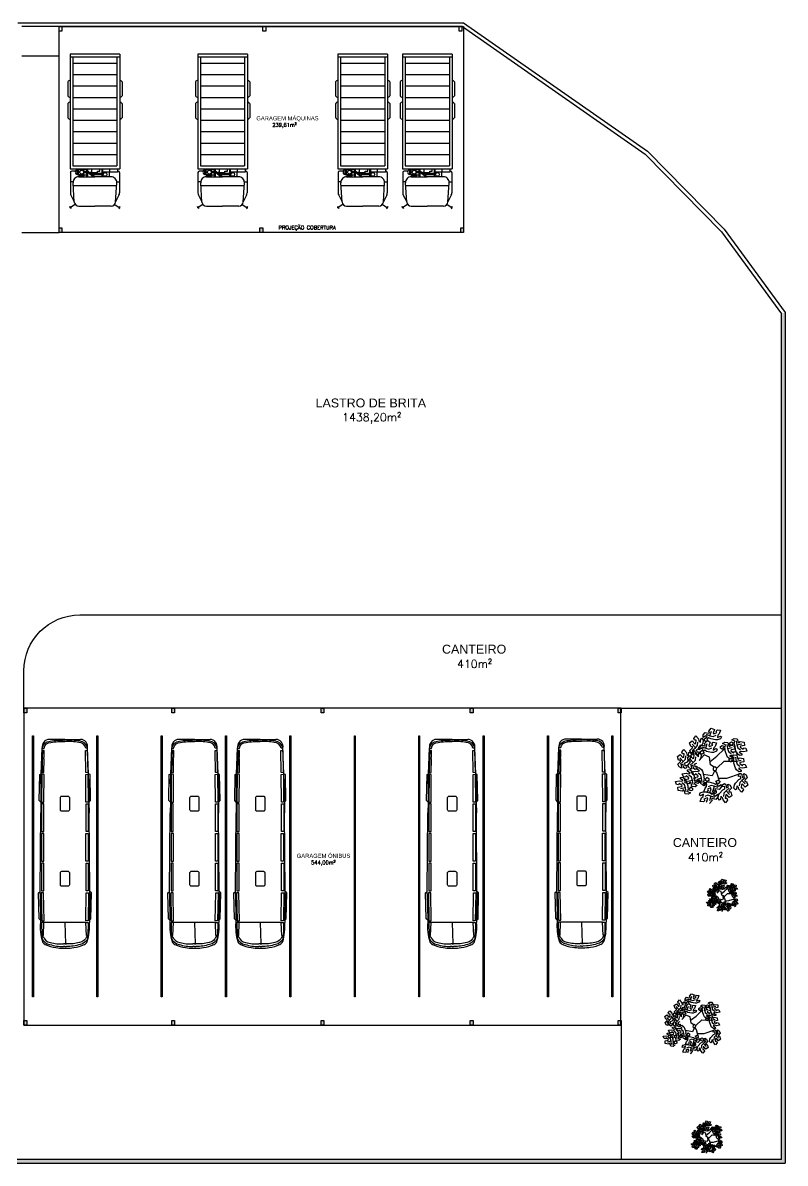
# Model space of a CAD drawing. Header units: millimetres. Extents: x 357 to 945, y 547 to 720.
# Drawn here: x 903.8 to 944.6, y 611.9 to 673 of the extents above; entities that cross this region are included whole.
import ezdxf

# ---------------------------------------------------------------- set-up
doc = ezdxf.new("R2010")
doc.units = ezdxf.units.MM
doc.layers.add('ABASE', color=254, linetype='Continuous')
doc.layers.add('AL_MOBILIARIO', color=8, linetype='Continuous')
doc.styles.add('GA RO 1_50', font='romans.shx', dxfattribs={"height": 0.09})
doc.styles.add('T80-50', font='sanss___.ttf', dxfattribs={"height": 0.1})

# ---------------------------------------------------------------- blocks, each defined once
blk = doc.blocks.new('arv7p')
at = {"color": 0}
for p, q in [((109.759, -13.507), (109.862, -13.37)), ((109.862, -13.37), (109.998, -13.53)), ((110.249, -13.319), (110.352, -13.184)), ((110.254, -13.457), (110.249, -13.319)), ((110.396, -13.362), (110.254, -13.457)), ((110.333, -13.537), (110.475, -13.427)), ((110.352, -13.184), (110.53, -13.229)), ((110.475, -13.427), (110.396, -13.362)), ((110.409, -13.286), (110.619, -13.363)), ((110.53, -13.229), (110.591, -13.2)), ((110.549, -13.114), (110.69, -12.957)), ((110.591, -13.2), (110.549, -13.114)), ((110.549, -13.114), (110.549, -13.114)), ((110.619, -13.363), (110.695, -13.111)), ((110.619, -13.363), (110.782, -13.406)), ((110.69, -12.957), (110.854, -13.032)), ((110.782, -13.406), (110.949, -13.335)), ((110.854, -13.032), (110.784, -13.23)), ((110.784, -13.23), (110.824, -13.269)), ((110.824, -13.269), (110.991, -13.198)), ((110.95, -13.128), (111.016, -13.045)), ((110.991, -13.198), (110.95, -13.128)), ((111.042, -13.339), (111.015, -13.461)), ((111.015, -13.461), (111.174, -13.381)), ((111.016, -13.045), (111.186, -13.067)), ((111.116, -13.264), (111.042, -13.339)), ((111.186, -13.067), (111.116, -13.264)), ((111.174, -13.381), (111.237, -13.415)), ((111.237, -13.415), (111.187, -13.528)), ((109.519, -13.745), (109.666, -13.641)), ((109.584, -13.946), (109.519, -13.745)), ((109.546, -14.152), (109.674, -14.019)), ((109.68, -13.953), (109.584, -13.946)), ((109.584, -13.946), (109.584, -13.946)), ((109.835, -14.009), (109.655, -13.818)), ((109.664, -14.153), (109.835, -14.009)), ((109.666, -13.641), (109.802, -13.8)), ((109.674, -14.019), (109.68, -13.953)), ((109.797, -13.606), (109.759, -13.507)), ((109.878, -13.606), (109.797, -13.606)), ((109.802, -13.8), (109.857, -13.785)), ((109.835, -14.009), (109.954, -13.89)), ((109.857, -13.785), (109.878, -13.606)), ((110.002, -14.063), (109.898, -14.112)), ((109.954, -13.89), (109.976, -13.71)), ((109.998, -13.53), (110.025, -13.632)), ((110.18, -13.862), (110.002, -14.063)), ((110.024, -13.99), (110.127, -13.855)), ((110.029, -14.129), (110.024, -13.99)), ((110.025, -13.632), (110.118, -13.715)), ((110.172, -14.034), (110.029, -14.129)), ((110.118, -13.715), (110.128, -13.538)), ((110.127, -13.855), (110.305, -13.9)), ((110.128, -13.538), (110.188, -13.501)), ((110.251, -14.098), (110.172, -14.034)), ((110.238, -13.771), (110.18, -13.862)), ((110.184, -13.957), (110.395, -14.034)), ((110.188, -13.501), (110.262, -13.601)), ((110.262, -13.601), (110.238, -13.771)), ((110.305, -13.9), (110.366, -13.871)), ((110.324, -13.785), (110.465, -13.628)), ((110.366, -13.871), (110.324, -13.785)), ((110.324, -13.785), (110.324, -13.785)), ((110.329, -13.637), (110.333, -13.537)), ((110.408, -13.686), (110.329, -13.637)), ((110.333, -13.537), (110.333, -13.537)), ((110.395, -14.034), (110.471, -13.783)), ((110.395, -14.034), (110.558, -14.078)), ((110.529, -13.628), (110.408, -13.686)), ((110.562, -13.468), (110.456, -13.541)), ((110.456, -13.541), (110.529, -13.628)), ((110.465, -13.628), (110.629, -13.703)), ((110.558, -14.078), (110.724, -14.007)), ((110.629, -13.703), (110.559, -13.901)), ((110.559, -13.901), (110.599, -13.941)), ((110.656, -13.534), (110.562, -13.468)), ((110.599, -13.941), (110.766, -13.87)), ((110.919, -13.588), (110.656, -13.534)), ((110.725, -13.799), (110.791, -13.717)), ((110.766, -13.87), (110.725, -13.799)), ((110.817, -14.01), (110.79, -14.132)), ((110.79, -14.132), (110.949, -14.053)), ((110.791, -13.717), (110.961, -13.738)), ((110.891, -13.935), (110.817, -14.01)), ((110.961, -13.738), (110.891, -13.935)), ((111.027, -13.592), (110.919, -13.588)), ((110.949, -14.053), (111.012, -14.086)), ((110.988, -14.459), (111.394, -14.059)), ((111.187, -13.528), (111.027, -13.592)), ((111.174, -14.027), (111.177, -13.935)), ((111.284, -14.103), (111.174, -14.027)), ((111.177, -13.935), (111.265, -13.889)), ((111.265, -13.889), (111.265, -13.889)), ((111.265, -13.889), (111.432, -13.957)), ((111.323, -13.997), (111.284, -14.103)), ((111.294, -13.78), (111.412, -13.706)), ((111.448, -13.856), (111.294, -13.78)), ((111.439, -14.052), (111.323, -13.997)), ((111.412, -13.706), (111.58, -13.728)), ((111.429, -14.167), (111.439, -14.052)), ((111.432, -13.957), (111.448, -13.856)), ((111.521, -13.829), (111.56, -14.049)), ((111.56, -14.049), (111.815, -13.989)), ((111.56, -14.049), (111.603, -14.212)), ((111.58, -13.728), (111.631, -13.905)), ((111.631, -13.905), (111.686, -13.943)), ((111.677, -13.829), (111.68, -13.736)), ((111.787, -13.905), (111.677, -13.829)), ((111.68, -13.736), (111.768, -13.69)), ((111.686, -13.943), (111.74, -13.864)), ((111.74, -13.864), (111.74, -13.864)), ((111.74, -13.864), (111.946, -13.908)), ((111.768, -13.69), (111.768, -13.69)), ((111.768, -13.69), (111.935, -13.758)), ((111.826, -13.799), (111.787, -13.905)), ((111.797, -13.581), (111.915, -13.508)), ((111.951, -13.657), (111.797, -13.581)), ((111.942, -13.853), (111.826, -13.799)), ((111.915, -13.508), (112.083, -13.529)), ((111.932, -13.968), (111.942, -13.853)), ((112.017, -14.223), (111.932, -13.968)), ((111.935, -13.758), (111.951, -13.657)), ((111.946, -13.908), (111.963, -14.087)), ((112.024, -13.63), (112.062, -13.85)), ((112.062, -13.85), (112.318, -13.791)), ((112.062, -13.85), (112.106, -14.014)), ((112.083, -13.529), (112.134, -13.706)), ((112.106, -14.014), (112.251, -14.123)), ((112.134, -13.706), (112.189, -13.744)), ((112.189, -13.744), (112.243, -13.665)), ((112.243, -13.665), (112.243, -13.665)), ((112.243, -13.665), (112.449, -13.709)), ((112.26, -13.927), (112.245, -13.981)), ((112.245, -13.981), (112.39, -14.09)), ((112.466, -13.888), (112.26, -13.927)), ((112.39, -14.09), (112.431, -14.019)), ((112.431, -14.019), (112.535, -14.036)), ((112.449, -13.709), (112.466, -13.888)), ((112.535, -14.036), (112.602, -14.193)), ((108.875, -14.475), (109.021, -14.371)), ((108.94, -14.676), (108.875, -14.475)), ((109.035, -14.683), (108.94, -14.676)), ((108.94, -14.676), (108.94, -14.676)), ((109.19, -14.739), (109.011, -14.548)), ((109.021, -14.371), (109.158, -14.53)), ((109.114, -14.237), (109.217, -14.101)), ((109.152, -14.336), (109.114, -14.237)), ((109.234, -14.336), (109.152, -14.336)), ((109.158, -14.53), (109.212, -14.516)), ((109.19, -14.739), (109.31, -14.62)), ((109.212, -14.516), (109.234, -14.336)), ((109.217, -14.101), (109.353, -14.26)), ((109.31, -14.62), (109.332, -14.44)), ((109.353, -14.26), (109.381, -14.362)), ((109.536, -14.592), (109.357, -14.793)), ((109.381, -14.362), (109.473, -14.446)), ((109.41, -14.528), (109.556, -14.424)), ((109.475, -14.729), (109.41, -14.528)), ((109.473, -14.446), (109.484, -14.269)), ((109.484, -14.269), (109.544, -14.231)), ((109.593, -14.501), (109.536, -14.592)), ((109.544, -14.231), (109.617, -14.331)), ((109.612, -14.308), (109.546, -14.152)), ((109.725, -14.792), (109.546, -14.601)), ((109.556, -14.424), (109.693, -14.583)), ((109.617, -14.331), (109.593, -14.501)), ((109.734, -14.373), (109.612, -14.308)), ((109.649, -14.29), (109.753, -14.154)), ((109.687, -14.389), (109.649, -14.29)), ((109.769, -14.389), (109.687, -14.389)), ((109.693, -14.583), (109.747, -14.568)), ((109.819, -14.166), (109.723, -14.202)), ((109.723, -14.202), (109.734, -14.373)), ((109.725, -14.792), (109.845, -14.673)), ((109.747, -14.568), (109.769, -14.389)), ((109.753, -14.154), (109.888, -14.313)), ((109.843, -14.344), (109.819, -14.166)), ((109.927, -14.398), (109.843, -14.344)), ((109.843, -14.344), (109.843, -14.344)), ((109.845, -14.673), (109.867, -14.493)), ((109.888, -14.313), (109.916, -14.415)), ((109.898, -14.112), (109.908, -14.24)), ((109.908, -14.24), (110.02, -14.221)), ((109.916, -14.415), (110.008, -14.498)), ((110.009, -14.354), (109.927, -14.398)), ((110.008, -14.498), (110.019, -14.321)), ((110.02, -14.221), (110.009, -14.354)), ((110.019, -14.321), (110.079, -14.284)), ((110.301, -14.396), (110.031, -14.69)), ((110.128, -14.554), (110.071, -14.645)), ((110.079, -14.284), (110.152, -14.384)), ((110.104, -14.308), (110.108, -14.208)), ((110.183, -14.357), (110.104, -14.308)), ((110.108, -14.208), (110.251, -14.098)), ((110.108, -14.208), (110.108, -14.208)), ((110.152, -14.384), (110.128, -14.554)), ((110.304, -14.3), (110.183, -14.357)), ((110.337, -14.139), (110.231, -14.213)), ((110.231, -14.213), (110.304, -14.3)), ((110.594, -14.511), (110.301, -14.396)), ((110.431, -14.205), (110.337, -14.139)), ((110.695, -14.259), (110.431, -14.205)), ((110.65, -14.932), (110.594, -14.511)), ((110.625, -14.744), (110.988, -14.459)), ((110.802, -14.263), (110.695, -14.259)), ((110.962, -14.199), (110.802, -14.263)), ((111.012, -14.086), (110.962, -14.199)), ((111.514, -14.422), (111.429, -14.167)), ((111.565, -14.517), (111.514, -14.422)), ((111.7, -14.623), (111.565, -14.517)), ((111.603, -14.212), (111.748, -14.321)), ((111.643, -14.705), (111.646, -14.613)), ((111.646, -14.613), (111.734, -14.567)), ((111.791, -14.403), (111.672, -14.441)), ((111.672, -14.441), (111.82, -14.539)), ((111.823, -14.61), (111.7, -14.623)), ((111.734, -14.567), (111.734, -14.567)), ((111.734, -14.567), (111.901, -14.634)), ((111.757, -14.125), (111.742, -14.18)), ((111.742, -14.18), (111.887, -14.288)), ((111.792, -14.675), (111.753, -14.781)), ((111.963, -14.087), (111.757, -14.125)), ((111.763, -14.458), (111.881, -14.384)), ((111.917, -14.534), (111.763, -14.458)), ((111.893, -14.43), (111.791, -14.403)), ((111.908, -14.73), (111.792, -14.675)), ((111.82, -14.539), (111.823, -14.61)), ((111.881, -14.384), (112.049, -14.406)), ((111.887, -14.288), (111.928, -14.218)), ((112.099, -14.392), (111.893, -14.43)), ((111.901, -14.634), (111.917, -14.534)), ((111.928, -14.218), (112.033, -14.234)), ((111.99, -14.507), (112.029, -14.727)), ((112.068, -14.318), (112.017, -14.223)), ((112.029, -14.727), (112.284, -14.667)), ((112.033, -14.234), (112.099, -14.392)), ((112.049, -14.406), (112.1, -14.583)), ((112.203, -14.424), (112.068, -14.318)), ((112.1, -14.583), (112.155, -14.621)), ((112.155, -14.621), (112.209, -14.542)), ((112.294, -14.204), (112.175, -14.242)), ((112.175, -14.242), (112.323, -14.34)), ((112.326, -14.411), (112.203, -14.424)), ((112.209, -14.542), (112.209, -14.542)), ((112.209, -14.542), (112.415, -14.586)), ((112.396, -14.231), (112.294, -14.204)), ((112.323, -14.34), (112.326, -14.411)), ((112.602, -14.193), (112.396, -14.231)), ((112.415, -14.586), (112.432, -14.765)), ((108.902, -14.882), (109.03, -14.749)), ((108.967, -15.038), (108.902, -14.882)), ((109.09, -15.103), (108.967, -15.038)), ((109.019, -14.883), (109.19, -14.739)), ((109.03, -14.749), (109.035, -14.683)), ((109.174, -14.896), (109.079, -14.932)), ((109.079, -14.932), (109.09, -15.103)), ((109.198, -15.074), (109.174, -14.896)), ((109.283, -15.128), (109.198, -15.074)), ((109.198, -15.074), (109.198, -15.074)), ((109.357, -14.793), (109.253, -14.842)), ((109.253, -14.842), (109.264, -14.97)), ((109.264, -14.97), (109.375, -14.951)), ((109.364, -15.084), (109.283, -15.128)), ((109.375, -14.951), (109.364, -15.084)), ((109.41, -15.196), (109.533, -15.183)), ((109.412, -15.267), (109.41, -15.196)), ((109.56, -15.365), (109.412, -15.267)), ((109.437, -14.935), (109.565, -14.802)), ((109.502, -15.091), (109.437, -14.935)), ((109.57, -14.736), (109.475, -14.729)), ((109.475, -14.729), (109.475, -14.729)), ((109.625, -15.156), (109.502, -15.091)), ((109.533, -15.183), (109.668, -15.289)), ((109.554, -14.936), (109.725, -14.792)), ((109.565, -14.802), (109.57, -14.736)), ((109.709, -14.949), (109.614, -14.985)), ((109.614, -14.985), (109.625, -15.156)), ((109.627, -15.301), (109.834, -15.263)), ((109.733, -15.127), (109.709, -14.949)), ((109.818, -15.181), (109.733, -15.127)), ((109.733, -15.127), (109.733, -15.127)), ((109.892, -14.846), (109.788, -14.895)), ((109.788, -14.895), (109.799, -15.023)), ((109.799, -15.023), (109.91, -15.004)), ((109.899, -15.137), (109.818, -15.181)), ((109.834, -15.263), (109.935, -15.291)), ((109.91, -15.004), (109.899, -15.137)), ((109.903, -15.084), (110.027, -15.07)), ((109.906, -15.155), (109.903, -15.084)), ((110.054, -15.252), (109.906, -15.155)), ((109.935, -15.291), (110.054, -15.252)), ((110.027, -15.07), (110.162, -15.176)), ((110.162, -15.176), (110.212, -15.272)), ((110.212, -15.272), (110.297, -15.527)), ((110.842, -15.047), (110.65, -14.932)), ((110.887, -15.237), (110.74, -15.521)), ((110.798, -15.097), (110.781, -15.186)), ((110.781, -15.186), (110.832, -15.233)), ((110.841, -15.047), (110.798, -15.097)), ((110.832, -15.233), (110.887, -15.237)), ((110.874, -15.028), (110.841, -15.047)), ((110.931, -15.06), (110.874, -15.028)), ((110.887, -15.237), (110.933, -15.228)), ((110.887, -15.237), (110.988, -15.363)), ((110.977, -15.1), (110.931, -15.06)), ((110.933, -15.228), (110.961, -15.194)), ((110.961, -15.194), (110.975, -15.121)), ((110.975, -15.121), (110.977, -15.1)), ((110.977, -15.1), (111.371, -14.722)), ((111.371, -14.722), (111.991, -14.732)), ((111.753, -14.781), (111.643, -14.705)), ((111.899, -14.844), (111.908, -14.73)), ((111.983, -15.1), (111.899, -14.844)), ((112.034, -15.195), (111.983, -15.1)), ((112.029, -14.727), (112.072, -14.89)), ((112.169, -15.301), (112.034, -15.195)), ((112.072, -14.89), (112.217, -14.999)), ((112.26, -15.081), (112.141, -15.119)), ((112.141, -15.119), (112.289, -15.217)), ((112.292, -15.288), (112.169, -15.301)), ((112.226, -14.803), (112.211, -14.858)), ((112.211, -14.858), (112.356, -14.966)), ((112.432, -14.765), (112.226, -14.803)), ((112.362, -15.108), (112.26, -15.081)), ((112.289, -15.217), (112.292, -15.288)), ((112.356, -14.966), (112.397, -14.896)), ((112.568, -15.07), (112.362, -15.108)), ((112.397, -14.896), (112.502, -14.912)), ((112.502, -14.912), (112.568, -15.07)), ((108.763, -15.817), (108.969, -15.78)), ((108.83, -15.975), (108.763, -15.817)), ((108.969, -15.78), (109.071, -15.807)), ((109.039, -15.6), (109.162, -15.586)), ((109.042, -15.671), (109.039, -15.6)), ((109.19, -15.769), (109.042, -15.671)), ((109.071, -15.807), (109.19, -15.769)), ((109.259, -15.997), (109.114, -15.888)), ((109.134, -15.414), (109.34, -15.376)), ((109.2, -15.571), (109.134, -15.414)), ((109.162, -15.586), (109.297, -15.692)), ((109.305, -15.588), (109.2, -15.571)), ((109.27, -15.719), (109.476, -15.68)), ((109.287, -15.898), (109.27, -15.719)), ((109.493, -15.942), (109.287, -15.898)), ((109.297, -15.692), (109.348, -15.788)), ((109.345, -15.517), (109.305, -15.588)), ((109.34, -15.376), (109.441, -15.403)), ((109.49, -15.626), (109.345, -15.517)), ((109.348, -15.788), (109.433, -16.043)), ((109.673, -15.757), (109.418, -15.816)), ((109.441, -15.403), (109.56, -15.365)), ((109.476, -15.68), (109.49, -15.626)), ((109.63, -15.593), (109.485, -15.484)), ((109.547, -15.863), (109.493, -15.942)), ((109.602, -15.901), (109.547, -15.863)), ((109.694, -15.459), (109.627, -15.301)), ((109.673, -15.757), (109.63, -15.593)), ((109.668, -15.289), (109.719, -15.384)), ((109.712, -15.977), (109.673, -15.757)), ((109.798, -15.476), (109.694, -15.459)), ((109.719, -15.384), (109.803, -15.639)), ((109.763, -15.606), (109.969, -15.568)), ((109.781, -15.786), (109.763, -15.606)), ((109.987, -15.829), (109.781, -15.786)), ((109.801, -15.849), (109.785, -15.95)), ((109.803, -15.639), (109.794, -15.754)), ((109.794, -15.754), (109.91, -15.808)), ((109.839, -15.405), (109.798, -15.476)), ((109.967, -15.917), (109.801, -15.849)), ((109.984, -15.514), (109.839, -15.405)), ((109.91, -15.808), (109.949, -15.702)), ((110.167, -15.644), (109.911, -15.704)), ((109.949, -15.702), (110.059, -15.778)), ((110.056, -15.871), (109.967, -15.917)), ((109.969, -15.568), (109.984, -15.514)), ((110.123, -15.481), (109.979, -15.372)), ((110.041, -15.75), (109.987, -15.829)), ((109.987, -15.829), (109.987, -15.829)), ((110.096, -15.788), (110.041, -15.75)), ((110.059, -15.778), (110.056, -15.871)), ((110.146, -15.965), (110.096, -15.788)), ((110.167, -15.644), (110.123, -15.481)), ((110.206, -15.865), (110.167, -15.644)), ((110.74, -15.521), (110.267, -15.436)), ((110.295, -15.737), (110.278, -15.837)), ((110.278, -15.837), (110.432, -15.914)), ((110.282, -15.905), (110.441, -15.841)), ((110.297, -15.527), (110.287, -15.641)), ((110.287, -15.641), (110.403, -15.696)), ((110.461, -15.805), (110.295, -15.737)), ((110.403, -15.696), (110.443, -15.59)), ((110.441, -15.841), (110.549, -15.845)), ((110.443, -15.59), (110.553, -15.666)), ((110.55, -15.759), (110.461, -15.805)), ((110.461, -15.805), (110.461, -15.805)), ((110.549, -15.845), (110.812, -15.899)), ((110.553, -15.666), (110.55, -15.759)), ((110.812, -15.899), (110.907, -15.965)), ((110.907, -15.965), (111.012, -15.891)), ((110.94, -15.804), (111.061, -15.747)), ((111.012, -15.891), (110.94, -15.804)), ((110.988, -15.363), (111.112, -15.794)), ((111.135, -15.896), (110.993, -16.006)), ((111.061, -15.747), (111.139, -15.796)), ((111.068, -15.639), (111.529, -15.636)), ((111.139, -15.796), (111.135, -15.896)), ((111.135, -15.896), (111.135, -15.896)), ((111.529, -15.636), (112.25, -15.394)), ((111.986, -15.905), (112.165, -15.704)), ((112.147, -15.547), (112.158, -15.413)), ((112.259, -15.528), (112.147, -15.547)), ((112.158, -15.413), (112.24, -15.37)), ((112.165, -15.704), (112.269, -15.656)), ((112.212, -15.878), (112.191, -16.058)), ((112.332, -15.758), (112.212, -15.878)), ((112.24, -15.37), (112.324, -15.423)), ((112.269, -15.656), (112.259, -15.528)), ((112.324, -15.423), (112.324, -15.423)), ((112.324, -15.423), (112.348, -15.602)), ((112.503, -15.615), (112.332, -15.758)), ((112.332, -15.758), (112.512, -15.95)), ((112.348, -15.602), (112.444, -15.565)), ((112.444, -15.565), (112.433, -15.394)), ((112.433, -15.394), (112.555, -15.459)), ((112.493, -15.748), (112.487, -15.815)), ((112.487, -15.815), (112.582, -15.822)), ((112.62, -15.616), (112.493, -15.748)), ((112.555, -15.459), (112.62, -15.616)), ((112.582, -15.822), (112.582, -15.822)), ((112.582, -15.822), (112.648, -16.022)), ((108.934, -15.992), (108.83, -15.975)), ((108.899, -16.122), (109.105, -16.084)), ((108.916, -16.302), (108.899, -16.122)), ((109.122, -16.345), (108.916, -16.302)), ((108.975, -15.921), (108.934, -15.992)), ((109.12, -16.03), (108.975, -15.921)), ((109.303, -16.16), (109.047, -16.22)), ((109.105, -16.084), (109.12, -16.03)), ((109.176, -16.267), (109.122, -16.345)), ((109.122, -16.345), (109.122, -16.345)), ((109.231, -16.305), (109.176, -16.267)), ((109.282, -16.481), (109.231, -16.305)), ((109.303, -16.16), (109.259, -15.997)), ((109.45, -16.503), (109.282, -16.481)), ((109.342, -16.381), (109.303, -16.16)), ((109.43, -16.253), (109.414, -16.354)), ((109.414, -16.354), (109.568, -16.43)), ((109.433, -16.043), (109.423, -16.158)), ((109.423, -16.158), (109.539, -16.212)), ((109.597, -16.321), (109.43, -16.253)), ((109.568, -16.43), (109.45, -16.503)), ((109.493, -15.942), (109.493, -15.942)), ((109.539, -16.212), (109.578, -16.106)), ((109.578, -16.106), (109.689, -16.182)), ((109.685, -16.275), (109.597, -16.321)), ((109.597, -16.321), (109.597, -16.321)), ((109.652, -16.078), (109.602, -15.901)), ((109.821, -16.099), (109.652, -16.078)), ((109.689, -16.182), (109.685, -16.275)), ((109.785, -15.95), (109.938, -16.026)), ((109.938, -16.026), (109.821, -16.099)), ((109.967, -15.917), (109.967, -15.917)), ((110.05, -16.545), (110.1, -16.431)), ((110.1, -16.431), (110.259, -16.367)), ((110.271, -16.499), (110.113, -16.578)), ((110.314, -15.987), (110.146, -15.965)), ((110.232, -16.018), (110.282, -15.905)), ((110.295, -16.051), (110.232, -16.018)), ((110.245, -16.621), (110.271, -16.499)), ((110.259, -16.367), (110.367, -16.371)), ((110.282, -16.366), (110.352, -16.169)), ((110.452, -16.387), (110.282, -16.366)), ((110.453, -15.972), (110.295, -16.051)), ((110.432, -15.914), (110.314, -15.987)), ((110.352, -16.169), (110.427, -16.094)), ((110.367, -16.371), (110.631, -16.425)), ((110.427, -16.094), (110.453, -15.972)), ((110.519, -16.305), (110.452, -16.387)), ((110.644, -16.163), (110.478, -16.235)), ((110.478, -16.235), (110.519, -16.305)), ((110.686, -16.026), (110.519, -16.097)), ((110.614, -16.401), (110.684, -16.203)), ((110.778, -16.476), (110.614, -16.401)), ((110.631, -16.425), (110.725, -16.491)), ((110.684, -16.203), (110.644, -16.163)), ((110.849, -16.07), (110.686, -16.026)), ((110.725, -16.491), (110.83, -16.418)), ((110.758, -16.331), (110.879, -16.273)), ((110.83, -16.418), (110.758, -16.331)), ((110.849, -16.07), (110.773, -16.322)), ((110.919, -16.319), (110.778, -16.476)), ((110.953, -16.422), (110.811, -16.533)), ((111.059, -16.147), (110.849, -16.07)), ((110.938, -16.204), (110.878, -16.233)), ((110.878, -16.233), (110.919, -16.319)), ((110.879, -16.273), (110.958, -16.322)), ((110.89, -16.597), (111.033, -16.502)), ((110.919, -16.319), (110.919, -16.319)), ((111.117, -16.249), (110.938, -16.204)), ((110.958, -16.322), (110.953, -16.422)), ((110.953, -16.422), (110.953, -16.422)), ((110.993, -16.006), (111.072, -16.07)), ((111.033, -16.502), (111.038, -16.64)), ((111.072, -16.07), (111.215, -15.975)), ((111.08, -16.555), (111.137, -16.464)), ((111.22, -16.114), (111.117, -16.249)), ((111.137, -16.464), (111.316, -16.263)), ((111.215, -15.975), (111.22, -16.114)), ((111.297, -16.105), (111.308, -15.972)), ((111.409, -16.086), (111.297, -16.105)), ((111.308, -15.972), (111.39, -15.928)), ((111.316, -16.263), (111.42, -16.214)), ((111.363, -16.436), (111.341, -16.616)), ((111.482, -16.317), (111.363, -16.436)), ((111.39, -15.928), (111.474, -15.982)), ((111.42, -16.214), (111.409, -16.086)), ((111.474, -15.982), (111.474, -15.982)), ((111.474, -15.982), (111.499, -16.16)), ((111.654, -16.173), (111.482, -16.317)), ((111.482, -16.317), (111.662, -16.508)), ((111.499, -16.16), (111.594, -16.124)), ((111.594, -16.124), (111.583, -15.953)), ((111.583, -15.953), (111.705, -16.018)), ((111.643, -16.307), (111.637, -16.373)), ((111.637, -16.373), (111.733, -16.38)), ((111.771, -16.174), (111.643, -16.307)), ((111.705, -16.018), (111.771, -16.174)), ((111.733, -16.38), (111.733, -16.38)), ((111.733, -16.38), (111.798, -16.581)), ((111.905, -16.167), (111.929, -15.997)), ((111.978, -16.267), (111.905, -16.167)), ((111.929, -15.997), (111.986, -15.905)), ((112.038, -16.229), (111.978, -16.267)), ((112.049, -16.052), (112.038, -16.229)), ((112.142, -16.136), (112.049, -16.052)), ((112.169, -16.238), (112.142, -16.136)), ((112.305, -16.397), (112.169, -16.238)), ((112.31, -15.982), (112.289, -16.162)), ((112.289, -16.162), (112.37, -16.162)), ((112.408, -16.261), (112.305, -16.397)), ((112.365, -15.968), (112.31, -15.982)), ((112.501, -16.127), (112.365, -15.968)), ((112.37, -16.162), (112.408, -16.261)), ((112.648, -16.022), (112.501, -16.127)), ((110.113, -16.578), (110.05, -16.545)), ((110.101, -16.893), (110.171, -16.695)), ((110.27, -16.914), (110.101, -16.893)), ((110.171, -16.695), (110.245, -16.621)), ((110.337, -16.832), (110.27, -16.914)), ((110.463, -16.69), (110.296, -16.761)), ((110.296, -16.761), (110.337, -16.832)), ((110.504, -16.553), (110.337, -16.624)), ((110.433, -16.927), (110.502, -16.73)), ((110.502, -16.73), (110.463, -16.69)), ((110.667, -16.597), (110.504, -16.553)), ((110.667, -16.597), (110.591, -16.848)), ((110.737, -16.845), (110.596, -17.002)), ((110.877, -16.673), (110.667, -16.597)), ((110.756, -16.731), (110.696, -16.759)), ((110.696, -16.759), (110.737, -16.845)), ((110.737, -16.845), (110.737, -16.845)), ((110.935, -16.775), (110.756, -16.731)), ((110.811, -16.533), (110.89, -16.597)), ((111.038, -16.64), (110.935, -16.775)), ((111.055, -16.725), (111.08, -16.555)), ((111.129, -16.825), (111.055, -16.725)), ((111.189, -16.787), (111.129, -16.825)), ((111.199, -16.61), (111.189, -16.787)), ((111.292, -16.694), (111.199, -16.61)), ((111.319, -16.796), (111.292, -16.694)), ((111.455, -16.955), (111.319, -16.796)), ((111.461, -16.54), (111.439, -16.72)), ((111.439, -16.72), (111.521, -16.72)), ((111.558, -16.819), (111.455, -16.955)), ((111.515, -16.526), (111.461, -16.54)), ((111.651, -16.685), (111.515, -16.526)), ((111.521, -16.72), (111.558, -16.819)), ((111.798, -16.581), (111.651, -16.685))]:
    blk.add_line(p, q, dxfattribs=at)
blk = doc.blocks.new('bus_p')
at = {"layer": 'AL_MOBILIARIO'}
for p, q in [((14.893, -42.502), (14.852, -42.602)), ((16.588, -42.474), (14.893, -42.502)), ((16.702, -42.57), (16.588, -42.474)), ((22.55, -42.522), (17.394, -42.564)), ((22.643, -42.414), (22.55, -42.522)), ((22.694, -42.521), (22.55, -42.522)), ((24.333, -42.455), (22.643, -42.414)), ((22.694, -42.521), (24.433, -42.544)), ((24.433, -42.544), (24.333, -42.455)), ((12.601, -44.146), (12.601, -43.127)), ((14.852, -42.602), (13.164, -42.667)), ((13.164, -42.667), (13.164, -42.785)), ((15.516, -42.581), (14.852, -42.602)), ((15.516, -42.581), (16.702, -42.57)), ((16.702, -42.57), (17.394, -42.564)), ((24.433, -42.544), (24.578, -42.546)), ((24.587, -42.768), (24.587, -45.524)), ((12.601, -44.146), (12.601, -45.165)), ((24.587, -44.146), (25.983, -44.098)), ((13.164, -45.625), (13.164, -45.507)), ((14.852, -45.69), (13.164, -45.625)), ((15.516, -45.711), (14.852, -45.69)), ((14.893, -45.79), (14.852, -45.69)), ((16.588, -45.819), (14.893, -45.79)), ((15.516, -45.711), (16.702, -45.722)), ((16.702, -45.722), (16.588, -45.819)), ((16.702, -45.722), (17.394, -45.728)), ((22.55, -45.77), (17.394, -45.728)), ((22.694, -45.771), (22.55, -45.77)), ((22.643, -45.879), (22.55, -45.77)), ((24.333, -45.838), (22.643, -45.879)), ((22.694, -45.771), (24.433, -45.748)), ((24.433, -45.748), (24.333, -45.838)), ((24.433, -45.748), (24.578, -45.746))]:
    blk.add_line(p, q, dxfattribs=at)
for points in [[(13.164, -42.667, 0.341663), (12.705, -43.177, 0.034688), (12.638, -44.145, -0.003915)], [(13.164, -42.785, 0.348631), (12.791, -43.231, 0.053738), (12.739, -44.145, -0.027372)], [(25.595, -42.64), (25.514, -42.64), (25.514, -42.742, -0.297448), (25.889, -43.184, -0.074649), (25.981, -44.049, -0.992585)], [(25.595, -42.64, -0.287049), (26.013, -43.152, -0.090034), (26.146, -44.048, -1.028789)], [(12.638, -44.146, -0.000026), (12.638, -44.145, 0.003683)], [(12.638, -44.146, -0.000026), (12.638, -44.145, 0.003683)], [(12.638, -44.146, 0.000026), (12.638, -44.147, -0.003683)], [(12.638, -44.146, 0.000026), (12.638, -44.147, -0.003683)], [(13.164, -45.625, -0.341663), (12.705, -45.115, -0.034688), (12.638, -44.147, 0.003915)], [(13.164, -45.507, -0.348631), (12.791, -45.061, -0.053738), (12.739, -44.148, 0.027372)], [(25.595, -45.652), (25.514, -45.652), (25.514, -45.55, 0.297448), (25.889, -45.108, 0.074649), (25.981, -44.243, 0.992585)], [(25.595, -45.652, 0.287049), (26.013, -45.14, 0.090034), (26.146, -44.244, 1.028789)], [(25.984, -44.146, 0.006599), (25.981, -44.049, 0.928253)], [(25.984, -44.146, -0.006599), (25.981, -44.243, -0.928253)], [(26.149, -44.146, 0.007789), (26.146, -44.048, 0.966191)], [(26.149, -44.146, -0.007789), (26.146, -44.244, -0.966191)]]:
    blk.add_lwpolyline(points, format="xyb", dxfattribs=at)
blk.add_lwpolyline([(13.327, -42.679), (14.776, -42.65), (14.77, -42.78), (13.331, -42.795), (13.327, -42.679)], dxfattribs=at)
for points in [[(16.704, -42.767), (14.885, -42.783), (14.884, -42.634), (16.703, -42.618)], [(18.631, -42.763), (16.812, -42.763), (16.812, -42.613), (18.631, -42.613)], [(20.574, -42.769), (18.756, -42.769), (18.756, -42.62), (20.575, -42.62)], [(22.518, -42.763), (20.699, -42.763), (20.699, -42.614), (22.519, -42.614)], [(24.462, -42.781), (22.644, -42.75), (22.646, -42.601), (24.465, -42.632)], [(25.434, -42.739), (24.587, -42.768), (24.59, -42.619), (25.437, -42.635)], [(13.791, -45.503), (13.331, -45.498), (13.327, -45.613), (13.806, -45.623)], [(14.77, -45.512), (13.88, -45.507), (13.876, -45.623), (14.776, -45.642)], [(16.704, -45.525), (14.885, -45.509), (14.884, -45.658), (16.703, -45.675)], [(24.462, -45.511), (22.644, -45.542), (22.646, -45.691), (24.465, -45.661)], [(18.631, -45.53), (16.812, -45.53), (16.812, -45.679), (18.631, -45.679)], [(20.574, -45.524), (18.756, -45.524), (18.756, -45.673), (20.575, -45.673)], [(22.518, -45.529), (20.699, -45.529), (20.699, -45.678), (22.519, -45.678)], [(25.434, -45.553), (24.587, -45.524), (24.59, -45.673), (25.437, -45.658)]]:
    blk.add_lwpolyline(points, close=True, dxfattribs=at)
for points in [[(16.405, -43.851), (17.207, -43.851, -0.414214), (17.297, -43.941), (17.297, -44.351, -0.414214), (17.207, -44.441), (16.405, -44.441, -0.414214), (16.315, -44.351), (16.315, -43.941, -0.414214)], [(21.319, -43.851), (22.122, -43.851, -0.414214), (22.212, -43.941), (22.212, -44.351, -0.414214), (22.122, -44.441), (21.319, -44.441, -0.414214), (21.229, -44.351), (21.229, -43.941, -0.414214)]]:
    blk.add_lwpolyline(points, format="xyb", close=True, dxfattribs=at)
for centre, radius, start, end in [((24.87, -45.683), 3.15, 72.53797, 95.31912), ((13.07, -43.127), 0.469, 78.52265, 180), ((25.703, -43.017), 0.357, 25.84124, 71.75702), ((24.071, -43.807), 2.17, 6.50862, 25.84124), ((22.334, -44.102), 3.931, 0.79761, 7.90516), ((24.071, -44.485), 2.17, 334.15876, 353.49138), ((22.334, -44.19), 3.931, 352.09484, 359.20239), ((20.468, -44.062), 5.796, 359.17009, 0.14659), ((20.468, -44.23), 5.796, 359.85341, 0.82991), ((13.07, -45.165), 0.469, 180, 281.47735), ((25.703, -45.275), 0.357, 288.24298, 334.15876), ((24.87, -42.609), 3.15, 264.68088, 287.46203)]:
    blk.add_arc(centre, radius, start, end, dxfattribs=at)
blk = doc.blocks.new('cam_p')
at = {"layer": 'AL_MOBILIARIO'}
for p, q in [((12.933, -24.809), (19.949, -24.809)), ((12.933, -24.809), (12.933, -27.857)), ((13.104, -24.809), (13.104, -27.857)), ((13.104, -24.98), (19.777, -24.98)), ((13.475, -27.685), (13.475, -24.98)), ((14.175, -27.685), (14.175, -24.98)), ((14.619, -24.669), (15.487, -24.669)), ((14.875, -27.685), (14.875, -24.98)), ((15.576, -27.685), (15.576, -24.98)), ((15.954, -24.669), (16.823, -24.669)), ((16.276, -27.685), (16.276, -24.98)), ((16.976, -27.685), (16.976, -24.98)), ((17.676, -27.685), (17.676, -24.98)), ((18.377, -27.685), (18.377, -24.98)), ((19.077, -27.685), (19.077, -24.98)), ((19.777, -27.685), (19.777, -24.98)), ((19.949, -27.857), (19.949, -24.809)), ((20.093, -24.945), (20.093, -24.909)), ((20.176, -24.826), (21.426, -24.826)), ((20.752, -24.997), (20.752, -24.826)), ((21.99, -25.069), (20.808, -24.996)), ((21.573, -24.861), (21.987, -25.069)), ((22.267, -24.8), (22.391, -24.874)), ((22.345, -24.81), (22.267, -24.8)), ((22.391, -24.874), (22.345, -24.81)), ((20.437, -25.842), (19.949, -25.842)), ((20.162, -25.461), (20.42, -25.461)), ((20.42, -25.461), (20.42, -25.489)), ((20.42, -25.489), (20.437, -25.489)), ((20.437, -25.345), (20.437, -26.333)), ((22.246, -25.341), (22.246, -26.333)), ((20.437, -25.896), (19.949, -25.896)), ((20.096, -26.027), (19.949, -26.027)), ((19.949, -26.542), (20.181, -26.542)), ((20.096, -26.183), (20.096, -26.027)), ((20.181, -26.183), (20.096, -26.183)), ((20.437, -26.361), (20.137, -26.719)), ((20.181, -26.542), (20.181, -26.183)), ((20.181, -26.542), (20.181, -26.626)), ((20.437, -26.431), (20.191, -26.746)), ((20.228, -26.647), (20.228, -25.896)), ((20.3, -26.068), (20.228, -26.068)), ((20.3, -26.469), (20.3, -25.896)), ((20.437, -27.32), (20.437, -26.333)), ((22.246, -27.324), (22.246, -26.333)), ((20.137, -26.77), (19.949, -26.77)), ((20.137, -26.823), (19.949, -26.823)), ((20.306, -27.007), (19.949, -27.007)), ((20.008, -26.823), (20.008, -27.413)), ((20.137, -26.719), (20.137, -27.007)), ((20.181, -26.626), (20.202, -26.626)), ((20.191, -26.746), (20.191, -27.007)), ((20.437, -26.77), (20.191, -26.77)), ((20.437, -26.823), (20.191, -26.823)), ((20.202, -26.626), (20.202, -26.667)), ((20.306, -27.413), (20.306, -27.007)), ((20.322, -26.984), (20.322, -26.823)), ((20.383, -26.984), (20.322, -26.984)), ((20.383, -27.253), (20.383, -26.984)), ((20.434, -27.253), (20.383, -27.253)), ((20.434, -27.31), (20.434, -27.253)), ((12.933, -27.857), (19.949, -27.857)), ((13.104, -27.685), (19.777, -27.685)), ((20.306, -27.33), (20.008, -27.33)), ((20.306, -27.413), (20.008, -27.413)), ((20.093, -27.525), (20.093, -27.757)), ((20.176, -27.839), (21.426, -27.839)), ((20.306, -27.31), (20.434, -27.31)), ((20.752, -27.668), (20.752, -27.839)), ((21.99, -27.597), (20.808, -27.669)), ((21.573, -27.804), (21.987, -27.597)), ((22.267, -27.865), (22.391, -27.792)), ((22.345, -27.856), (22.267, -27.865)), ((22.391, -27.792), (22.345, -27.856)), ((14.619, -27.997), (15.487, -27.997)), ((15.954, -27.997), (16.823, -27.997))]:
    blk.add_line(p, q, dxfattribs=at)
blk.add_lwpolyline([(20.162, -24.945), (20.162, -25.423), (19.961, -25.423), (19.961, -24.945)], close=True, dxfattribs=at)
for points in [[(21.002, -25.008), (21.002, -27.657)], [(22.135, -25.122), (22.329, -24.837)], [(19.961, -25.842), (19.961, -25.442), (20.162, -25.442)], [(20.162, -25.442), (20.162, -25.842)], [(22.135, -27.544), (22.329, -27.828)]]:
    blk.add_lwpolyline(points, dxfattribs=at)
for centre, radius in [((20.298, -25.709), 0.113), ((20.157, -27.14), 0.118)]:
    blk.add_circle(centre, radius, dxfattribs=at)
for centre, radius, start, end in [((14.774, -24.89), 0.27, 125.15577, 162.61654), ((15.331, -24.89), 0.27, 17.38346, 54.84424), ((16.11, -24.89), 0.27, 125.15577, 162.61654), ((16.667, -24.89), 0.27, 17.38346, 54.84424), ((20.176, -24.909), 0.0823, 90, 180), ((20.786, -25.345), 0.349, 86.48841, 180), ((21.426, -25.155), 0.329, 63.33145, 90), ((21.973, -25.341), 0.273, 0.00001, 86.48841), ((14.774, -27.776), 0.27, 197.38346, 234.84423), ((15.331, -27.776), 0.27, 305.15576, 342.61655), ((16.11, -27.776), 0.27, 197.38346, 234.84423), ((16.667, -27.776), 0.27, 305.15576, 342.61655), ((20.157, -27.388), 0.151, 189.62362, 350.37638), ((20.176, -27.757), 0.0823, 180, 270), ((20.786, -27.32), 0.349, 180, 273.51159), ((21.426, -27.51), 0.329, 270, 296.66856), ((21.973, -27.324), 0.273, 273.51159, 0.00001)]:
    blk.add_arc(centre, radius, start, end, dxfattribs=at)
for points in [[(22.391, -24.874), (22.345, -24.81), (22.267, -24.8)], [(22.391, -27.792), (22.345, -27.856), (22.267, -27.865)]]:
    blk.add_solid(points, dxfattribs=at)

msp = doc.modelspace()

# ---------------------------------------------------------------- hatches: boundary and pattern name
at = {"layer": 'ABASE'}
h = msp.add_hatch(color=8, dxfattribs=at)
h.dxf.hatch_style = 1
h.paths.add_polyline_path([(905.70716, 661.78715), (905.85716, 661.78715), (905.85716, 662.03715), (905.70716, 662.03715)])
h.paths.add_polyline_path([(916.62597, 661.78932), (916.62597, 662.03932), (916.47597, 662.03932), (916.47597, 661.78932)])
h.paths.add_polyline_path([(927.24217, 662.03715), (927.24217, 661.78715), (927.39217, 661.78715), (927.39217, 662.03715)])
h = msp.add_hatch(color=8, dxfattribs=at)
h.dxf.hatch_style = 1
h.paths.add_polyline_path([(944.62398, 657.50061), (944.42398, 657.43532), (944.42398, 612.08532), (944.62398, 612.08532)])
h = msp.add_hatch(color=8, dxfattribs=at)
h.dxf.hatch_style = 1
h.paths.add_polyline_path([(903.97398, 636.28532), (903.82398, 636.28532), (903.82398, 636.03532), (903.97398, 636.03532)])
h.paths.add_polyline_path([(911.89781, 636.28532), (911.74781, 636.28532), (911.74781, 636.03532), (911.89781, 636.03532)])
h.paths.add_polyline_path([(919.89781, 636.28532), (919.74781, 636.28532), (919.74781, 636.03532), (919.89781, 636.03532)])
h = msp.add_hatch(color=8, dxfattribs=at)
h.dxf.hatch_style = 1
h.paths.add_polyline_path([(927.89781, 636.28532), (927.74781, 636.28532), (927.74781, 636.03532), (927.89781, 636.03532)])
h.paths.add_polyline_path([(935.82398, 636.28532), (935.67486, 636.28532), (935.67486, 636.03532), (935.82398, 636.03532)])
h = msp.add_hatch(color=8, dxfattribs=at)
h.dxf.hatch_style = 1
h.paths.add_polyline_path([(904.3332, 634.79902), (904.2832, 634.79902), (904.2832, 620.79902), (904.3332, 620.79902)])
h = msp.add_hatch(color=8, dxfattribs=at)
h.dxf.hatch_style = 1
h.paths.add_polyline_path([(904.33336, 634.79885), (904.28336, 634.79885), (904.28336, 620.79885), (904.33336, 620.79885)])
h = msp.add_hatch(color=8, dxfattribs=at)
h.dxf.hatch_style = 1
h.paths.add_polyline_path([(907.7832, 634.79902), (907.7332, 634.79902), (907.7332, 620.79902), (907.7832, 620.79902)])
h = msp.add_hatch(color=8, dxfattribs=at)
h.dxf.hatch_style = 1
h.paths.add_polyline_path([(907.78336, 634.79885), (907.73336, 634.79885), (907.73336, 620.79885), (907.78336, 620.79885)])
h = msp.add_hatch(color=8, dxfattribs=at)
h.dxf.hatch_style = 1
h.paths.add_polyline_path([(911.2332, 634.79902), (911.1832, 634.79902), (911.1832, 620.79902), (911.2332, 620.79902)])
h = msp.add_hatch(color=8, dxfattribs=at)
h.dxf.hatch_style = 1
h.paths.add_polyline_path([(911.23336, 634.79885), (911.18336, 634.79885), (911.18336, 620.79885), (911.23336, 620.79885)])
h = msp.add_hatch(color=8, dxfattribs=at)
h.dxf.hatch_style = 1
h.paths.add_polyline_path([(914.6832, 634.79902), (914.6332, 634.79902), (914.6332, 620.79902), (914.6832, 620.79902)])
h = msp.add_hatch(color=8, dxfattribs=at)
h.dxf.hatch_style = 1
h.paths.add_polyline_path([(914.68336, 634.79885), (914.63336, 634.79885), (914.63336, 620.79885), (914.68336, 620.79885)])
h = msp.add_hatch(color=8, dxfattribs=at)
h.dxf.hatch_style = 1
h.paths.add_polyline_path([(918.1332, 634.79902), (918.0832, 634.79902), (918.0832, 620.79902), (918.1332, 620.79902)])
h = msp.add_hatch(color=8, dxfattribs=at)
h.dxf.hatch_style = 1
h.paths.add_polyline_path([(918.13336, 634.79885), (918.08336, 634.79885), (918.08336, 620.79885), (918.13336, 620.79885)])
h = msp.add_hatch(color=8, dxfattribs=at)
h.dxf.hatch_style = 1
h.paths.add_polyline_path([(921.5832, 634.79902), (921.5332, 634.79902), (921.5332, 620.79902), (921.5832, 620.79902)])
h = msp.add_hatch(color=8, dxfattribs=at)
h.dxf.hatch_style = 1
h.paths.add_polyline_path([(921.58336, 634.79885), (921.53336, 634.79885), (921.53336, 620.79885), (921.58336, 620.79885)])
h = msp.add_hatch(color=8, dxfattribs=at)
h.dxf.hatch_style = 1
h.paths.add_polyline_path([(925.0332, 634.79902), (924.9832, 634.79902), (924.9832, 620.79902), (925.0332, 620.79902)])
h = msp.add_hatch(color=8, dxfattribs=at)
h.dxf.hatch_style = 1
h.paths.add_polyline_path([(925.03336, 634.79885), (924.98336, 634.79885), (924.98336, 620.79885), (925.03336, 620.79885)])
h = msp.add_hatch(color=8, dxfattribs=at)
h.dxf.hatch_style = 1
h.paths.add_polyline_path([(928.4832, 634.79902), (928.4332, 634.79902), (928.4332, 620.79902), (928.4832, 620.79902)])
h = msp.add_hatch(color=8, dxfattribs=at)
h.dxf.hatch_style = 1
h.paths.add_polyline_path([(928.48336, 634.79885), (928.43336, 634.79885), (928.43336, 620.79885), (928.48336, 620.79885)])
h = msp.add_hatch(color=8, dxfattribs=at)
h.dxf.hatch_style = 1
h.paths.add_polyline_path([(931.9332, 634.79902), (931.8832, 634.79902), (931.8832, 620.79902), (931.9332, 620.79902)])
h = msp.add_hatch(color=8, dxfattribs=at)
h.dxf.hatch_style = 1
h.paths.add_polyline_path([(931.93336, 634.79885), (931.88336, 634.79885), (931.88336, 620.79885), (931.93336, 620.79885)])
h = msp.add_hatch(color=8, dxfattribs=at)
h.dxf.hatch_style = 1
h.paths.add_polyline_path([(935.3832, 634.79902), (935.3332, 634.79902), (935.3332, 620.79902), (935.3832, 620.79902)])
h = msp.add_hatch(color=8, dxfattribs=at)
h.dxf.hatch_style = 1
h.paths.add_polyline_path([(935.38336, 634.79885), (935.33336, 634.79885), (935.33336, 620.79885), (935.38336, 620.79885)])
h = msp.add_hatch(color=8, dxfattribs=at)
h.dxf.hatch_style = 1
h.paths.add_polyline_path([(903.97398, 619.53532), (903.82398, 619.53532), (903.82398, 619.28532), (903.97398, 619.28532)])
h.paths.add_polyline_path([(911.89781, 619.53532), (911.74781, 619.53532), (911.74781, 619.28532), (911.89781, 619.28532)])
h.paths.add_polyline_path([(919.89781, 619.53532), (919.74781, 619.53532), (919.74781, 619.28532), (919.89781, 619.28532)])
h = msp.add_hatch(color=8, dxfattribs=at)
h.dxf.hatch_style = 1
h.paths.add_polyline_path([(927.89781, 619.53532), (927.74781, 619.53532), (927.74781, 619.28532), (927.89781, 619.28532)])
h.paths.add_polyline_path([(935.82398, 619.53532), (935.67486, 619.53532), (935.67486, 619.28532), (935.82398, 619.28532)])
h = msp.add_hatch(color=8, dxfattribs=at)
h.dxf.hatch_style = 1
h.paths.add_polyline_path([(944.62398, 612.08532), (944.42398, 612.08532), (903.42398, 612.08532), (903.42398, 611.88532), (944.42398, 611.88532), (944.62398, 611.88532)])

# ---------------------------------------------------------------- linework, layer by layer
at = {"layer": 'ABASE', "color": 8}
for p, q in [((927.32716, 672.83715), (903.70716, 672.83715)), ((905.70716, 671.25715), (903.70716, 671.25715)), ((905.70716, 661.78715), (905.70716, 671.25715)), ((903.70716, 661.78715), (905.70716, 661.78715)), ((944.42398, 612.08532), (944.42398, 657.43532)), ((944.42398, 612.08532), (944.42398, 657.43532)), ((904.2832, 634.79902), (904.3332, 634.79902)), ((904.3332, 634.74902), (904.3332, 634.79902)), ((904.3332, 620.84902), (904.3332, 620.79902)), ((935.82486, 619.28532), (935.82486, 612.08532)), ((944.42398, 612.08532), (903.42398, 612.08532)), ((903.42398, 611.88532), (944.42398, 611.88532)), ((944.42398, 611.88532), (944.62398, 611.88532))]:
    msp.add_line(p, q, dxfattribs=at)
for points in [[(903.50716, 673.03715), (927.39007, 673.03715), (937.2501, 666.15252), (941.36208, 661.96406), (944.62398, 657.50061), (944.62398, 611.88532)], [(927.32716, 672.83715), (937.12039, 665.99916), (941.20918, 661.83432), (944.42398, 657.43532)], [(935.82398, 636.28532), (944.42398, 636.28532)], [(904.3332, 620.79902), (904.2832, 620.79902), (904.2832, 634.79902), (904.3332, 634.79902)], [(907.7832, 620.79902), (907.7332, 620.79902), (907.7332, 634.79902), (907.7832, 634.79902)], [(911.2332, 620.79902), (911.1832, 620.79902), (911.1832, 634.79902), (911.2332, 634.79902)], [(914.6832, 620.79902), (914.6332, 620.79902), (914.6332, 634.79902), (914.6832, 634.79902)], [(918.1332, 620.79902), (918.0832, 620.79902), (918.0832, 634.79902), (918.1332, 634.79902)], [(921.5832, 620.79902), (921.5332, 620.79902), (921.5332, 634.79902), (921.5832, 634.79902)], [(925.0332, 620.79902), (924.9832, 620.79902), (924.9832, 634.79902), (925.0332, 634.79902)], [(928.4832, 620.79902), (928.4332, 620.79902), (928.4332, 634.79902), (928.4832, 634.79902)], [(931.9332, 620.79902), (931.8832, 620.79902), (931.8832, 634.79902), (931.9332, 634.79902)], [(935.3832, 620.79902), (935.3332, 620.79902), (935.3332, 634.79902), (935.3832, 634.79902)], [(904.3332, 620.84902), (904.3332, 634.74902)], [(907.7832, 620.84902), (907.7832, 634.74902)], [(911.2332, 620.84902), (911.2332, 634.74902)], [(914.6832, 620.84902), (914.6832, 634.74902)], [(918.1332, 620.84902), (918.1332, 634.74902)], [(921.5832, 620.84902), (921.5832, 634.74902)], [(925.0332, 620.84902), (925.0332, 634.74902)], [(928.4832, 620.84902), (928.4832, 634.74902)], [(931.9332, 620.84902), (931.9332, 634.74902)], [(935.3832, 620.84902), (935.3832, 634.74902)]]:
    msp.add_lwpolyline(points, dxfattribs=at)
for points in [[(905.70716, 672.83715), (927.39217, 672.83715), (927.39217, 661.78715), (905.70716, 661.78715)], [(905.70716, 672.83715), (905.85716, 672.83715), (905.85716, 672.58715), (905.70716, 672.58715)], [(916.63573, 672.83715), (916.78573, 672.83715), (916.78573, 672.58715), (916.63573, 672.58715)], [(927.14903, 672.83715), (927.29903, 672.83715), (927.29903, 672.58715), (927.14903, 672.58715)], [(905.70716, 662.03715), (905.85716, 662.03715), (905.85716, 661.78715), (905.70716, 661.78715)], [(916.47597, 662.03932), (916.62597, 662.03932), (916.62597, 661.78932), (916.47597, 661.78932)], [(927.24217, 662.03715), (927.39217, 662.03715), (927.39217, 661.78715), (927.24217, 661.78715)], [(903.82398, 619.28532), (935.82398, 619.28532), (935.82398, 636.28532), (903.82398, 636.28532)], [(903.82398, 636.28532), (903.97398, 636.28532), (903.97398, 636.03532), (903.82398, 636.03532)], [(911.74781, 636.28532), (911.89781, 636.28532), (911.89781, 636.03532), (911.74781, 636.03532)], [(919.74781, 636.28532), (919.89781, 636.28532), (919.89781, 636.03532), (919.74781, 636.03532)], [(927.74781, 636.28532), (927.89781, 636.28532), (927.89781, 636.03532), (927.74781, 636.03532)], [(935.67486, 636.28532), (935.82486, 636.28532), (935.82486, 636.03532), (935.67486, 636.03532)], [(904.3332, 620.79902), (904.2832, 620.79902), (904.2832, 634.79902), (904.3332, 634.79902)], [(907.7832, 620.79902), (907.7332, 620.79902), (907.7332, 634.79902), (907.7832, 634.79902)], [(911.2332, 620.79902), (911.1832, 620.79902), (911.1832, 634.79902), (911.2332, 634.79902)], [(914.6832, 620.79902), (914.6332, 620.79902), (914.6332, 634.79902), (914.6832, 634.79902)], [(918.1332, 620.79902), (918.0832, 620.79902), (918.0832, 634.79902), (918.1332, 634.79902)], [(921.5832, 620.79902), (921.5332, 620.79902), (921.5332, 634.79902), (921.5832, 634.79902)], [(925.0332, 620.79902), (924.9832, 620.79902), (924.9832, 634.79902), (925.0332, 634.79902)], [(928.4832, 620.79902), (928.4332, 620.79902), (928.4332, 634.79902), (928.4832, 634.79902)], [(931.9332, 620.79902), (931.8832, 620.79902), (931.8832, 634.79902), (931.9332, 634.79902)], [(935.3832, 620.79902), (935.3332, 620.79902), (935.3332, 634.79902), (935.3832, 634.79902)], [(903.82398, 619.53532), (903.97398, 619.53532), (903.97398, 619.28532), (903.82398, 619.28532)], [(911.74781, 619.53532), (911.89781, 619.53532), (911.89781, 619.28532), (911.74781, 619.28532)], [(919.74781, 619.53532), (919.89781, 619.53532), (919.89781, 619.28532), (919.74781, 619.28532)], [(927.74781, 619.53532), (927.89781, 619.53532), (927.89781, 619.28532), (927.74781, 619.28532)], [(935.67486, 619.53532), (935.82486, 619.53532), (935.82486, 619.28532), (935.67486, 619.28532)]]:
    msp.add_lwpolyline(points, close=True, dxfattribs=at)
msp.add_lwpolyline([(935.82486, 636.28532), (903.82398, 636.28532), (903.82398, 638.28532, -0.41421356), (906.82398, 641.28532), (944.42398, 641.28532), (944.42398, 641.28532)], format="xyb", dxfattribs=at)

# ---------------------------------------------------------------- block references
at = {"layer": 'ABASE', "color": 8, "rotation": 270}
for name, p, xscale, yscale, zscale in [('cam_p', (930.66116, 682.66074), 0.8746343466423241, 0.8746343466423241, 0.8746343466423241), ('cam_p', (937.50123, 682.66074), 0.8746343466423241, 0.8746343466423241, 0.8746343466423241), ('cam_p', (945.01351, 682.66074), 0.8746343466423241, 0.8746343466423241, 0.8746343466423241), ('cam_p', (948.47576, 682.66074), 0.8746343466423241, 0.8746343466423241, 0.8746343466423241), ('bus_p', (942.19369, 644.9343), 0.8194126315957552, 0.8194126315957552, 0.8194126315957552), ('bus_p', (949.13779, 644.9343), 0.8194126315957552, 0.8194126315957552, 0.8194126315957552), ('bus_p', (952.66444, 644.9343), 0.8194126315957552, 0.8194126315957552, 0.8194126315957552), ('bus_p', (962.94979, 644.9343), 0.8194126315957552, 0.8194126315957552, 0.8194126315957552), ('bus_p', (969.88631, 644.95656), 0.8194126315957552, 0.8194126315957552, 0.8194126315957552)]:
    msp.add_blockref(name, p, dxfattribs=dict(at, xscale=xscale, yscale=yscale, zscale=zscale))
at = {"layer": 'ABASE', "color": 8}
msp.add_blockref('arv7p', (829.97521, 648.17146), dxfattribs=at)
for p, xscale, yscale, zscale in [((893.75508, 632.67191), 0.429015312297905, 0.429015312297905, 0.429015312297905), ((851.6705, 631.26018), 0.794458301221654, 0.794458301221654, 0.794458301221654), ((892.9272, 619.71418), 0.429015312297905, 0.429015312297905, 0.429015312297905)]:
    msp.add_blockref('arv7p', p, dxfattribs=dict(at, xscale=xscale, yscale=yscale, zscale=zscale))

# ---------------------------------------------------------------- texts
at = {"layer": 'ABASE', "color": 8, "style": 'GA RO 1_50'}
for s, height, p in [('239,61m²', 0.200498, (917.13625, 667.45937)), ('PROJEÇÃO COBERTURA', 0.2004984, (917.47322, 661.95498)), ('1438,20m²', 0.428997, (920.88271, 651.6707)), ('410m²', 0.428997, (927.04001, 638.44469)), ('544,00m²', 0.200498, (919.21698, 627.90907)), ('410m²', 0.428997, (939.40967, 628.07514))]:
    msp.add_text(s, height=height, dxfattribs=at).set_placement(p)
at = {"layer": 'ABASE', "color": 8, "attachment_point": 3, "style": 'T80-50'}
for s, insert, char_height, width in [('GARAGEM MÁQUINAS', (919.61689, 668.02951), 0.222776, 6.5512141), ('LASTRO DE BRITA', (925.37694, 652.89059), 0.4766638, 14.0173371), ('CANTEIRO', (929.67449, 639.68796), 0.476664, 14.0173371), ('CANTEIRO', (942.04415, 629.31841), 0.476664, 14.0173371), ('GARAGEM ÔNIBUS', (921.31742, 628.47921), 0.222776, 6.5512141)]:
    msp.add_mtext(s, dxfattribs=dict(at, insert=insert, char_height=char_height, width=width))

doc.saveas('drawing.dxf')
